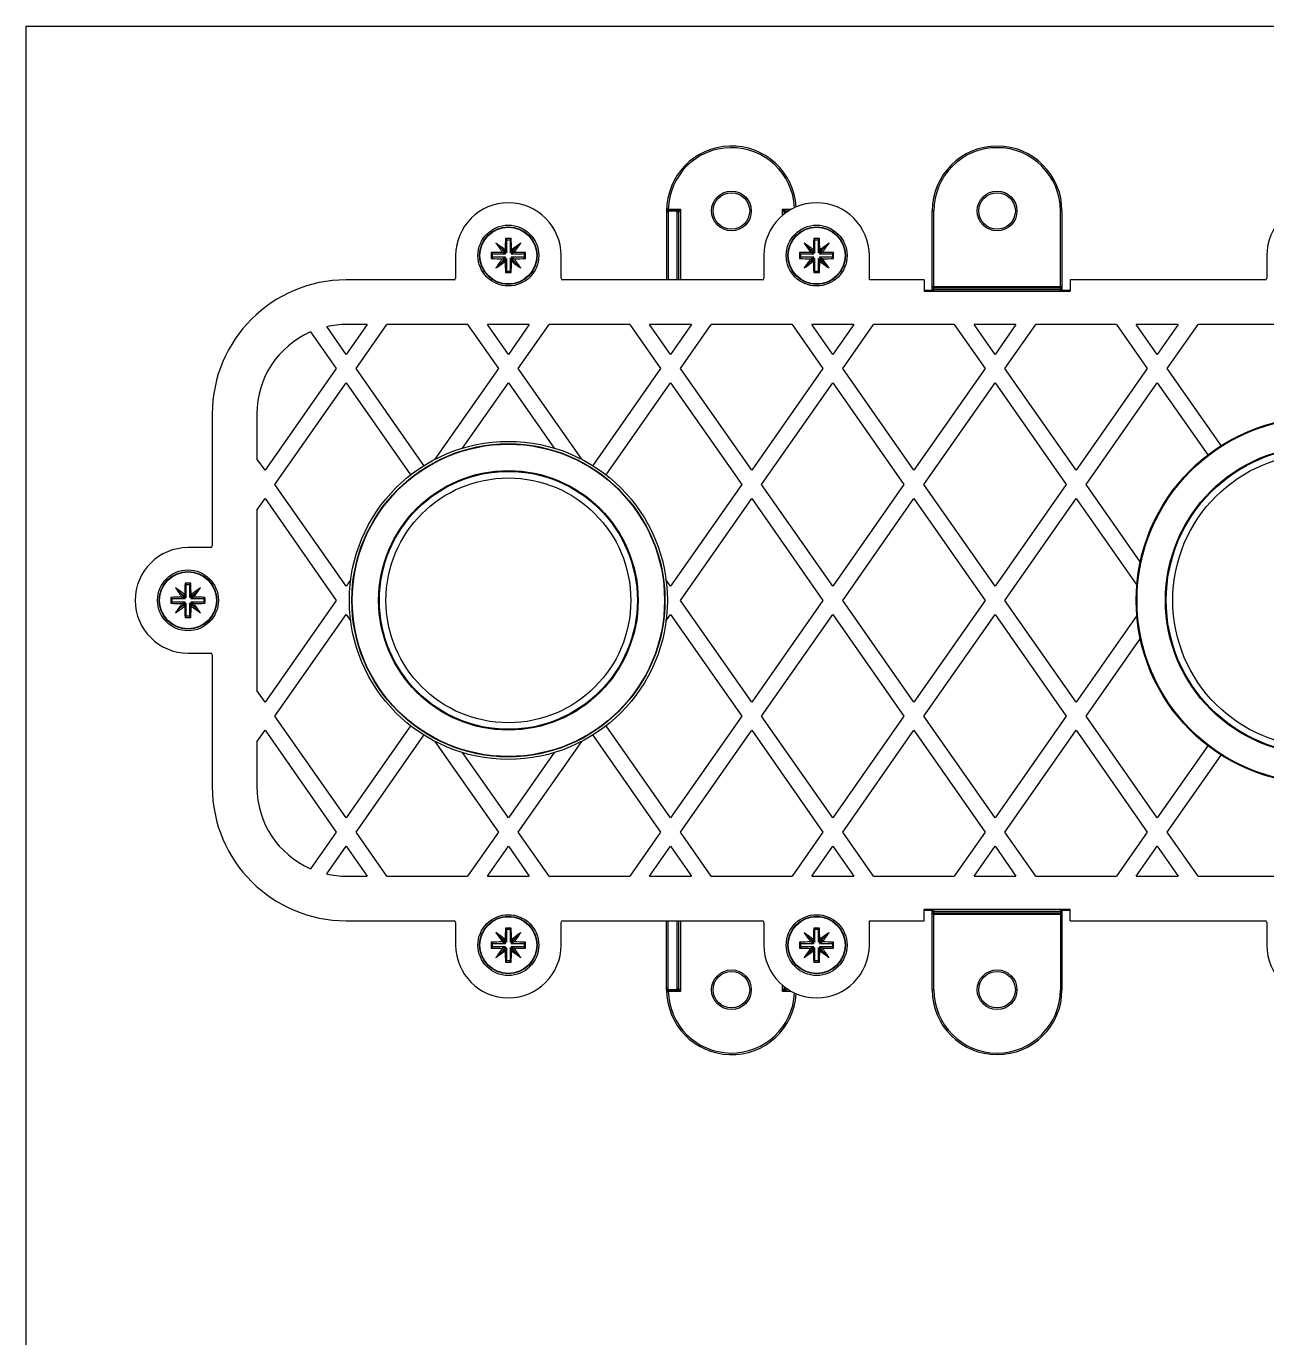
# Model space of a CAD drawing. Header units: millimetres. Extents: x 0 to 594, y 0 to 420.
# Drawn here: x 0 to 152.9, y 258.3 to 420 of the extents above; entities that cross this region are included whole.
import ezdxf

# ---------------------------------------------------------------- set-up
doc = ezdxf.new("R2010")
doc.units = ezdxf.units.MM
doc.header["$LTSCALE"] = 32.67
doc.layers.get('0').update_dxf_attribs({"linetype": 'CONTINUOUS'})
doc.layers.add('00_COMPONENTI', color=7, linetype='CONTINUOUS')

msp = doc.modelspace()

# ---------------------------------------------------------------- linework, layer by layer
at = {"color": 7, "linetype": 'Continuous'}
for p, q in [((0, 0), (0, 420)), ((0, 420), (594, 420))]:
    msp.add_line(p, q, dxfattribs=at)
at = {"layer": '00_COMPONENTI', "color": 9, "linetype": 'Continuous'}
for p, q in [((79.14, 397.43), (78.94, 397.44)), ((79.14, 397.43), (80.64, 397.43)), ((79.14, 397.33), (79.14, 388.73)), ((80.24, 397.22), (79.14, 397.22)), ((80.24, 397.23), (80.64, 397.43)), ((80.24, 388.73), (80.24, 397.23)), ((80.44, 397.03), (80.64, 397.43)), ((80.64, 397.43), (80.64, 388.73)), ((93.24, 396.69), (93.24, 397.43)), ((93.24, 397.43), (94.32, 397.43)), ((93.24, 397.43), (93.64, 397.23)), ((93.24, 397.43), (93.44, 397.03)), ((93.64, 397.23), (93.64, 397)), ((93.64, 397.22), (93.96, 397.22)), ((111.69, 397.23), (111.89, 397.23)), ((111.89, 387.43), (111.89, 397.23)), ((127.49, 387.43), (127.49, 397.23)), ((127.69, 397.23), (127.49, 397.23)), ((111.49, 387.33), (111.49, 387.41)), ((111.69, 387.93), (127.69, 387.93)), ((111.69, 387.53), (127.69, 387.53)), ((111.69, 387.43), (111.89, 387.43)), ((127.69, 387.43), (127.49, 387.43)), ((127.89, 387.41), (127.89, 387.33)), ((111.49, 311.05), (111.49, 311.13)), ((111.69, 311.03), (111.89, 311.03)), ((111.69, 310.93), (127.69, 310.93)), ((111.69, 310.53), (127.69, 310.53)), ((111.89, 301.23), (111.89, 311.03)), ((127.69, 311.03), (127.49, 311.03)), ((127.49, 311.03), (127.49, 301.23)), ((127.89, 311.13), (127.89, 311.05)), ((79.14, 301.13), (79.14, 309.73)), ((80.24, 301.23), (80.24, 309.73)), ((80.64, 309.73), (80.64, 301.03)), ((78.94, 301.03), (79.14, 301.03)), ((79.14, 301.24), (80.24, 301.24)), ((80.64, 301.03), (79.14, 301.03)), ((80.64, 301.03), (80.24, 301.23)), ((80.64, 301.03), (80.44, 301.43)), ((93.24, 301.03), (93.24, 301.77)), ((93.44, 301.43), (93.24, 301.03)), ((93.64, 301.23), (93.24, 301.03)), ((94.32, 301.03), (93.24, 301.03)), ((93.64, 301.46), (93.64, 301.23)), ((93.96, 301.24), (93.64, 301.24)), ((111.69, 301.23), (111.89, 301.23)), ((127.69, 301.23), (127.49, 301.23))]:
    msp.add_line(p, q, dxfattribs=at)
at = {"layer": '00_COMPONENTI', "color": 7, "linetype": 'Continuous'}
for p, q in [((78.94, 397.23), (78.94, 388.73)), ((80.24, 397.23), (79.14, 397.23)), ((80.44, 388.73), (80.44, 397.03)), ((93.44, 397.03), (93.44, 396.85)), ((93.64, 397.23), (93.97, 397.23)), ((111.69, 387.43), (111.69, 397.23)), ((127.69, 397.23), (127.69, 387.43)), ((57.9, 393.26), (58.66, 392.5)), ((59.08, 393.83), (59.23, 393.68)), ((59.23, 392.08), (59.23, 393.68)), ((59.23, 393.68), (59.64, 393.68)), ((59.79, 393.83), (59.64, 393.68)), ((59.64, 393.68), (59.64, 392.08)), ((60.97, 393.26), (60.21, 392.5)), ((95.9, 393.26), (96.66, 392.5)), ((97.08, 393.83), (97.23, 393.68)), ((97.23, 392.08), (97.23, 393.68)), ((97.23, 393.68), (97.64, 393.68)), ((97.79, 393.83), (97.64, 393.68)), ((97.64, 393.68), (97.64, 392.08)), ((98.97, 393.26), (98.21, 392.5)), ((52.94, 391.73), (52.94, 388.93)), ((57.33, 392.09), (57.48, 391.94)), ((57.33, 391.37), (57.48, 391.52)), ((57.48, 391.52), (57.48, 391.94)), ((57.48, 391.94), (59.09, 391.94)), ((59.09, 391.52), (57.48, 391.52)), ((58.66, 392.5), (59.09, 391.94)), ((59.23, 392.08), (58.66, 392.5)), ((59.09, 391.52), (58.66, 390.96)), ((58.66, 390.96), (59.23, 391.38)), ((58.71, 392.13), (59.09, 391.94)), ((58.71, 391.34), (59.09, 391.52)), ((59.04, 392.45), (59.23, 392.08)), ((59.04, 391.01), (59.23, 391.38)), ((59.23, 389.78), (59.23, 391.38)), ((60.21, 392.5), (59.64, 392.08)), ((59.83, 392.45), (59.64, 392.08)), ((59.64, 391.38), (59.64, 389.78)), ((59.83, 391.01), (59.64, 391.38)), ((59.64, 391.38), (60.21, 390.96)), ((59.78, 391.94), (60.21, 392.5)), ((60.16, 392.13), (59.78, 391.94)), ((59.78, 391.94), (61.39, 391.94)), ((60.21, 390.96), (59.78, 391.52)), ((60.16, 391.34), (59.78, 391.52)), ((61.39, 391.52), (59.78, 391.52)), ((61.54, 392.09), (61.39, 391.94)), ((61.39, 391.94), (61.39, 391.52)), ((61.54, 391.37), (61.39, 391.52)), ((65.94, 388.93), (65.94, 391.73)), ((90.94, 391.73), (90.94, 388.93)), ((95.33, 392.09), (95.48, 391.94)), ((95.33, 391.37), (95.48, 391.52)), ((95.48, 391.52), (95.48, 391.94)), ((95.48, 391.94), (97.09, 391.94)), ((97.09, 391.52), (95.48, 391.52)), ((96.66, 392.5), (97.09, 391.94)), ((97.23, 392.08), (96.66, 392.5)), ((97.09, 391.52), (96.66, 390.96)), ((96.66, 390.96), (97.23, 391.38)), ((96.71, 392.13), (97.09, 391.94)), ((96.71, 391.34), (97.09, 391.52)), ((97.04, 392.45), (97.23, 392.08)), ((97.04, 391.01), (97.23, 391.38)), ((97.23, 389.78), (97.23, 391.38)), ((98.21, 392.5), (97.64, 392.08)), ((97.83, 392.45), (97.64, 392.08)), ((97.64, 391.38), (97.64, 389.78)), ((97.83, 391.01), (97.64, 391.38)), ((97.64, 391.38), (98.21, 390.96)), ((97.78, 391.94), (98.21, 392.5)), ((98.16, 392.13), (97.78, 391.94)), ((97.78, 391.94), (99.39, 391.94)), ((98.21, 390.96), (97.78, 391.52)), ((98.16, 391.34), (97.78, 391.52)), ((99.39, 391.52), (97.78, 391.52)), ((99.54, 392.09), (99.39, 391.94)), ((99.39, 391.94), (99.39, 391.52)), ((99.54, 391.37), (99.39, 391.52)), ((103.94, 388.73), (103.94, 391.73)), ((152.94, 391.73), (152.94, 388.93)), ((57.9, 390.2), (58.66, 390.96)), ((59.08, 389.63), (59.23, 389.78)), ((59.64, 389.78), (59.23, 389.78)), ((59.79, 389.63), (59.64, 389.78)), ((60.97, 390.2), (60.21, 390.96)), ((95.9, 390.2), (96.66, 390.96)), ((97.08, 389.63), (97.23, 389.78)), ((97.64, 389.78), (97.23, 389.78)), ((97.79, 389.63), (97.64, 389.78)), ((98.97, 390.2), (98.21, 390.96)), ((52.74, 388.73), (39.44, 388.73)), ((90.74, 388.73), (66.14, 388.73)), ((110.69, 388.73), (103.94, 388.73)), ((110.69, 388.73), (110.69, 387.33)), ((128.69, 388.73), (128.69, 387.33)), ((152.74, 388.73), (128.69, 388.73)), ((111.49, 387.41), (110.69, 387.41)), ((110.69, 387.33), (128.69, 387.33)), ((127.49, 387.73), (111.89, 387.73)), ((128.69, 387.41), (127.89, 387.41)), ((42.02, 383.23), (39.44, 379.54)), ((42.02, 383.23), (39.44, 383.23)), ((40.66, 377.79), (44.46, 383.23)), ((54.41, 383.23), (44.46, 383.23)), ((54.41, 383.23), (58.21, 377.79)), ((59.44, 379.54), (56.85, 383.23)), ((62.02, 383.23), (56.85, 383.23)), ((62.02, 383.23), (59.44, 379.54)), ((60.66, 377.79), (64.46, 383.23)), ((74.41, 383.23), (64.46, 383.23)), ((74.41, 383.23), (78.21, 377.79)), ((79.44, 379.54), (76.85, 383.23)), ((82.02, 383.23), (76.85, 383.23)), ((82.02, 383.23), (79.44, 379.54)), ((80.66, 377.79), (84.46, 383.23)), ((94.41, 383.23), (84.46, 383.23)), ((94.41, 383.23), (98.21, 377.79)), ((99.44, 379.54), (96.85, 383.23)), ((102.02, 383.23), (96.85, 383.23)), ((102.02, 383.23), (99.44, 379.54)), ((100.66, 377.79), (104.46, 383.23)), ((114.41, 383.23), (104.46, 383.23)), ((114.41, 383.23), (118.21, 377.79)), ((119.44, 379.54), (116.85, 383.23)), ((122.02, 383.23), (116.85, 383.23)), ((122.02, 383.23), (119.44, 379.54)), ((120.66, 377.79), (124.46, 383.23)), ((134.41, 383.23), (124.46, 383.23)), ((134.41, 383.23), (138.21, 377.79)), ((139.44, 379.54), (136.85, 383.23)), ((142.02, 383.23), (136.85, 383.23)), ((142.02, 383.23), (139.44, 379.54)), ((140.66, 377.79), (144.46, 383.23)), ((154.41, 383.23), (144.46, 383.23)), ((35.05, 382.32), (38.21, 377.79)), ((39.44, 379.54), (37.04, 382.97)), ((38.21, 377.79), (29.44, 365.26)), ((49.03, 365.84), (40.66, 377.79)), ((58.21, 377.79), (50.39, 366.62)), ((68.48, 366.62), (60.66, 377.79)), ((78.21, 377.79), (69.84, 365.84)), ((89.44, 365.26), (80.66, 377.79)), ((98.21, 377.79), (89.44, 365.26)), ((109.44, 365.26), (100.66, 377.79)), ((118.21, 377.79), (109.44, 365.26)), ((129.44, 365.26), (120.66, 377.79)), ((138.21, 377.79), (129.44, 365.26)), ((147.3, 368.3), (140.66, 377.79)), ((30.66, 363.51), (39.44, 376.05)), ((39.44, 376.05), (47.39, 364.69)), ((53.8, 368), (59.44, 376.05)), ((59.44, 376.05), (65.07, 368)), ((71.48, 364.69), (79.44, 376.05)), ((79.44, 376.05), (88.21, 363.51)), ((90.66, 363.51), (99.44, 376.05)), ((99.44, 376.05), (108.21, 363.51)), ((110.66, 363.51), (119.44, 376.05)), ((119.44, 376.05), (128.21, 363.51)), ((130.66, 363.51), (139.44, 376.05)), ((139.44, 376.05), (145.67, 367.15)), ((22.94, 372.23), (22.94, 355.93)), ((28.44, 372.23), (28.44, 366.68)), ((29.44, 365.26), (28.44, 366.68)), ((39.44, 350.97), (30.66, 363.51)), ((88.21, 363.51), (79.44, 350.97)), ((99.44, 350.97), (90.66, 363.51)), ((108.21, 363.51), (99.44, 350.97)), ((119.44, 350.97), (110.66, 363.51)), ((128.21, 363.51), (119.44, 350.97)), ((137.34, 353.97), (130.66, 363.51)), ((28.44, 360.34), (29.44, 361.77)), ((29.44, 361.77), (38.21, 349.23)), ((80.66, 349.23), (89.44, 361.77)), ((89.44, 361.77), (98.21, 349.23)), ((100.66, 349.23), (109.44, 361.77)), ((109.44, 361.77), (118.21, 349.23)), ((120.66, 349.23), (129.44, 361.77)), ((129.44, 361.77), (136.91, 351.09)), ((28.44, 360.34), (28.44, 338.12)), ((22.74, 355.73), (19.94, 355.73)), ((19.58, 351.33), (19.73, 351.18)), ((19.73, 349.58), (19.73, 351.18)), ((19.73, 351.18), (20.14, 351.18)), ((20.29, 351.33), (20.14, 351.18)), ((20.14, 351.18), (20.14, 349.58)), ((40, 351.78), (39.44, 350.97)), ((79.44, 350.97), (78.87, 351.78)), ((17.83, 349.59), (17.98, 349.44)), ((17.98, 349.02), (17.98, 349.44)), ((17.98, 349.44), (19.59, 349.44)), ((18.4, 350.76), (19.16, 350)), ((19.16, 350), (19.59, 349.44)), ((19.73, 349.58), (19.16, 350)), ((19.21, 349.63), (19.59, 349.44)), ((19.54, 349.95), (19.73, 349.58)), ((20.71, 350), (20.14, 349.58)), ((20.33, 349.95), (20.14, 349.58)), ((20.28, 349.44), (20.71, 350)), ((20.66, 349.63), (20.28, 349.44)), ((20.28, 349.44), (21.89, 349.44)), ((21.47, 350.76), (20.71, 350)), ((22.04, 349.59), (21.89, 349.44)), ((21.89, 349.44), (21.89, 349.02)), ((38.21, 349.23), (29.44, 336.69)), ((89.44, 336.69), (80.66, 349.23)), ((98.21, 349.23), (89.44, 336.69)), ((109.44, 336.69), (100.66, 349.23)), ((118.21, 349.23), (109.44, 336.69)), ((129.44, 336.69), (120.66, 349.23)), ((17.83, 348.87), (17.98, 349.02)), ((19.59, 349.02), (17.98, 349.02)), ((18.4, 347.7), (19.16, 348.46)), ((19.59, 349.02), (19.16, 348.46)), ((19.16, 348.46), (19.73, 348.88)), ((19.21, 348.84), (19.59, 349.02)), ((19.54, 348.51), (19.73, 348.88)), ((19.73, 347.28), (19.73, 348.88)), ((20.14, 348.88), (20.14, 347.28)), ((20.33, 348.51), (20.14, 348.88)), ((20.14, 348.88), (20.71, 348.46)), ((20.71, 348.46), (20.28, 349.02)), ((20.66, 348.84), (20.28, 349.02)), ((21.89, 349.02), (20.28, 349.02)), ((21.47, 347.7), (20.71, 348.46)), ((22.04, 348.87), (21.89, 349.02)), ((19.58, 347.13), (19.73, 347.28)), ((20.14, 347.28), (19.73, 347.28)), ((20.29, 347.13), (20.14, 347.28)), ((30.66, 334.95), (39.44, 347.49)), ((39.44, 347.49), (40, 346.68)), ((78.87, 346.68), (79.44, 347.49)), ((79.44, 347.49), (88.21, 334.95)), ((90.66, 334.95), (99.44, 347.49)), ((99.44, 347.49), (108.21, 334.95)), ((110.66, 334.95), (119.44, 347.49)), ((119.44, 347.49), (128.21, 334.95)), ((136.91, 347.37), (129.44, 336.69)), ((130.66, 334.95), (137.34, 344.49)), ((19.94, 342.73), (22.74, 342.73)), ((22.94, 342.53), (22.94, 326.23)), ((29.44, 336.69), (28.44, 338.12)), ((39.44, 322.41), (30.66, 334.95)), ((88.21, 334.95), (79.44, 322.41)), ((99.44, 322.41), (90.66, 334.95)), ((108.21, 334.95), (99.44, 322.41)), ((119.44, 322.41), (110.66, 334.95)), ((128.21, 334.95), (119.44, 322.41)), ((139.44, 322.41), (130.66, 334.95)), ((28.44, 331.78), (29.44, 333.21)), ((29.44, 333.21), (38.21, 320.67)), ((47.39, 333.77), (39.44, 322.41)), ((79.44, 322.41), (71.48, 333.77)), ((80.66, 320.67), (89.44, 333.21)), ((89.44, 333.21), (98.21, 320.67)), ((100.66, 320.67), (109.44, 333.21)), ((109.44, 333.21), (118.21, 320.67)), ((120.66, 320.67), (129.44, 333.21)), ((129.44, 333.21), (138.21, 320.67)), ((28.44, 331.78), (28.44, 326.23)), ((40.66, 320.67), (49.03, 332.62)), ((50.39, 331.84), (58.21, 320.67)), ((60.66, 320.67), (68.48, 331.84)), ((69.84, 332.62), (78.21, 320.67)), ((59.44, 322.41), (53.8, 330.46)), ((65.07, 330.46), (59.44, 322.41)), ((145.67, 331.31), (139.44, 322.41)), ((140.66, 320.67), (147.3, 330.16)), ((38.21, 320.67), (35.05, 316.14)), ((44.46, 315.23), (40.66, 320.67)), ((58.21, 320.67), (54.41, 315.23)), ((64.46, 315.23), (60.66, 320.67)), ((78.21, 320.67), (74.41, 315.23)), ((84.46, 315.23), (80.66, 320.67)), ((98.21, 320.67), (94.41, 315.23)), ((104.46, 315.23), (100.66, 320.67)), ((118.21, 320.67), (114.41, 315.23)), ((124.46, 315.23), (120.66, 320.67)), ((138.21, 320.67), (134.41, 315.23)), ((144.46, 315.23), (140.66, 320.67)), ((37.04, 315.5), (39.44, 318.92)), ((39.44, 318.92), (42.02, 315.23)), ((56.85, 315.23), (59.44, 318.92)), ((59.44, 318.92), (62.02, 315.23)), ((76.85, 315.23), (79.44, 318.92)), ((79.44, 318.92), (82.02, 315.23)), ((96.85, 315.23), (99.44, 318.92)), ((99.44, 318.92), (102.02, 315.23)), ((116.85, 315.23), (119.44, 318.92)), ((119.44, 318.92), (122.02, 315.23)), ((136.85, 315.23), (139.44, 318.92)), ((139.44, 318.92), (142.02, 315.23)), ((39.44, 315.23), (42.02, 315.23)), ((44.46, 315.23), (54.41, 315.23)), ((56.85, 315.23), (62.02, 315.23)), ((64.46, 315.23), (74.41, 315.23)), ((76.85, 315.23), (82.02, 315.23)), ((84.46, 315.23), (94.41, 315.23)), ((96.85, 315.23), (102.02, 315.23)), ((104.46, 315.23), (114.41, 315.23)), ((116.85, 315.23), (122.02, 315.23)), ((124.46, 315.23), (134.41, 315.23)), ((136.85, 315.23), (142.02, 315.23)), ((144.46, 315.23), (154.41, 315.23)), ((110.69, 309.73), (110.69, 311.13)), ((128.69, 311.13), (110.69, 311.13)), ((110.69, 311.05), (111.49, 311.05)), ((111.69, 301.23), (111.69, 311.03)), ((111.89, 310.73), (127.49, 310.73)), ((127.69, 311.03), (127.69, 301.23)), ((127.89, 311.05), (128.69, 311.05)), ((128.69, 309.73), (128.69, 311.13)), ((39.44, 309.73), (52.74, 309.73)), ((52.94, 309.53), (52.94, 306.73)), ((59.08, 308.83), (59.23, 308.68)), ((59.79, 308.83), (59.64, 308.68)), ((65.94, 306.73), (65.94, 309.53)), ((66.14, 309.73), (90.74, 309.73)), ((78.94, 301.23), (78.94, 309.73)), ((80.44, 301.43), (80.44, 309.73)), ((90.94, 309.53), (90.94, 306.73)), ((97.08, 308.83), (97.23, 308.68)), ((97.79, 308.83), (97.64, 308.68)), ((103.94, 306.73), (103.94, 309.73)), ((103.94, 309.73), (110.69, 309.73)), ((128.69, 309.73), (152.74, 309.73)), ((152.94, 309.53), (152.94, 306.73)), ((57.9, 308.26), (58.66, 307.5)), ((58.66, 307.5), (59.09, 306.94)), ((59.23, 307.08), (58.66, 307.5)), ((59.04, 307.45), (59.23, 307.08)), ((59.23, 307.08), (59.23, 308.68)), ((59.23, 308.68), (59.64, 308.68)), ((59.64, 308.68), (59.64, 307.08)), ((60.21, 307.5), (59.64, 307.08)), ((59.83, 307.45), (59.64, 307.08)), ((59.78, 306.94), (60.21, 307.5)), ((60.97, 308.26), (60.21, 307.5)), ((95.9, 308.26), (96.66, 307.5)), ((97.23, 307.08), (96.66, 307.5)), ((96.66, 307.5), (97.09, 306.94)), ((97.04, 307.45), (97.23, 307.08)), ((97.23, 307.08), (97.23, 308.68)), ((97.23, 308.68), (97.64, 308.68)), ((97.64, 308.68), (97.64, 307.08)), ((98.21, 307.5), (97.64, 307.08)), ((97.83, 307.45), (97.64, 307.08)), ((97.78, 306.94), (98.21, 307.5)), ((98.97, 308.26), (98.21, 307.5)), ((57.33, 307.09), (57.48, 306.94)), ((57.33, 306.37), (57.48, 306.52)), ((57.48, 306.52), (57.48, 306.94)), ((57.48, 306.94), (59.09, 306.94)), ((59.09, 306.52), (57.48, 306.52)), ((57.9, 305.2), (58.66, 305.96)), ((59.09, 306.52), (58.66, 305.96)), ((58.66, 305.96), (59.23, 306.38)), ((58.71, 307.13), (59.09, 306.94)), ((58.71, 306.34), (59.09, 306.52)), ((59.04, 306.01), (59.23, 306.38)), ((59.23, 304.78), (59.23, 306.38)), ((59.83, 306.01), (59.64, 306.38)), ((59.64, 306.38), (59.64, 304.78)), ((59.64, 306.38), (60.21, 305.96)), ((60.16, 307.13), (59.78, 306.94)), ((59.78, 306.94), (61.39, 306.94)), ((60.21, 305.96), (59.78, 306.52)), ((60.16, 306.34), (59.78, 306.52)), ((61.39, 306.52), (59.78, 306.52)), ((60.97, 305.2), (60.21, 305.96)), ((61.54, 307.09), (61.39, 306.94)), ((61.39, 306.94), (61.39, 306.52)), ((61.54, 306.37), (61.39, 306.52)), ((95.33, 307.09), (95.48, 306.94)), ((95.33, 306.37), (95.48, 306.52)), ((95.48, 306.52), (95.48, 306.94)), ((95.48, 306.94), (97.09, 306.94)), ((97.09, 306.52), (95.48, 306.52)), ((95.9, 305.2), (96.66, 305.96)), ((97.09, 306.52), (96.66, 305.96)), ((96.66, 305.96), (97.23, 306.38)), ((96.71, 307.13), (97.09, 306.94)), ((96.71, 306.34), (97.09, 306.52)), ((97.04, 306.01), (97.23, 306.38)), ((97.23, 304.78), (97.23, 306.38)), ((97.64, 306.38), (98.21, 305.96)), ((97.83, 306.01), (97.64, 306.38)), ((97.64, 306.38), (97.64, 304.78)), ((98.16, 307.13), (97.78, 306.94)), ((97.78, 306.94), (99.39, 306.94)), ((98.21, 305.96), (97.78, 306.52)), ((98.16, 306.34), (97.78, 306.52)), ((99.39, 306.52), (97.78, 306.52)), ((98.97, 305.2), (98.21, 305.96)), ((99.54, 307.09), (99.39, 306.94)), ((99.39, 306.94), (99.39, 306.52)), ((99.54, 306.37), (99.39, 306.52)), ((59.08, 304.63), (59.23, 304.78)), ((59.64, 304.78), (59.23, 304.78)), ((59.79, 304.63), (59.64, 304.78)), ((97.08, 304.63), (97.23, 304.78)), ((97.64, 304.78), (97.23, 304.78)), ((97.79, 304.63), (97.64, 304.78)), ((79.14, 301.23), (80.24, 301.23)), ((93.44, 301.61), (93.44, 301.43)), ((93.97, 301.23), (93.64, 301.23))]:
    msp.add_line(p, q, dxfattribs=at)
at = {"layer": '00_COMPONENTI', "color": 9, "linetype": 'Continuous'}
for centre, radius in [((86.94, 397.23), 2.45), ((119.69, 397.23), 2.45), ((59.44, 391.73), 3.55), ((97.44, 391.73), 3.55), ((19.94, 349.23), 3.55), ((59.44, 306.73), 3.55), ((97.44, 306.73), 3.55), ((86.94, 301.23), 2.45), ((119.69, 301.23), 2.45)]:
    msp.add_circle(centre, radius, dxfattribs=at)
at = {"layer": '00_COMPONENTI', "color": 7, "linetype": 'Continuous'}
for centre, radius in [((86.94, 397.23), 2.25), ((119.69, 397.23), 2.25), ((59.44, 391.73), 3.75), ((59.44, 391.73), 3.5), ((97.44, 391.73), 3.75), ((97.44, 391.73), 3.5), ((159.44, 349.23), 22.6), ((159.44, 349.23), 22.5), ((59.44, 349.23), 19.6), ((59.44, 349.23), 19.3), ((59.44, 349.23), 19.28), ((59.44, 349.23), 19.25), ((159.44, 349.23), 19), ((159.44, 349.23), 18.9), ((159.44, 349.23), 18.09), ((59.44, 349.23), 16), ((59.44, 349.23), 15.9), ((59.44, 349.23), 15.09), ((19.94, 349.23), 3.75), ((19.94, 349.23), 3.5), ((59.44, 306.73), 3.75), ((97.44, 306.73), 3.75), ((59.44, 306.73), 3.5), ((97.44, 306.73), 3.5), ((86.94, 301.23), 2.25), ((119.69, 301.23), 2.25)]:
    msp.add_circle(centre, radius, dxfattribs=at)
for centre, radius, start, end in [((86.94, 397.23), 8, 3.5182, 180), ((119.69, 397.23), 8, 0, 180), ((59.44, 391.73), 6.5, 0, 180), ((97.44, 391.73), 6.5, 0, 180), ((159.44, 391.73), 6.5, 0, 180), ((79.14, 397.03), 0.2, 90, 180), ((80.24, 397.03), 0.2, 0, 90), ((93.64, 397.03), 0.2, 90, 180), ((28.89, 351.35), 50.98, 53.7421, 55.3111), ((98.01, 420.98), 48.75, 214.653, 216.2937), ((108.17, 391.87), 49.13, 177.707, 179.3197), ((59.44, 340.04), 53.79, 89.9997, 90.3812), ((59.44, 340.04), 53.79, 89.6188, 90.0003), ((8.54, 391.81), 51.29, 0.7142, 2.2591), ((88.69, 353.16), 48.75, 124.653, 126.2937), ((19.05, 422.27), 50.98, 323.7421, 325.3111), ((66.89, 351.35), 50.98, 53.7421, 55.3111), ((136.01, 420.98), 48.75, 214.653, 216.2937), ((146.17, 391.87), 49.13, 177.707, 179.3197), ((97.44, 340.04), 53.79, 89.9997, 90.3812), ((97.44, 340.04), 53.79, 89.6188, 90.0003), ((46.54, 391.81), 51.29, 0.7142, 2.2591), ((126.69, 353.16), 48.75, 124.653, 126.2937), ((57.05, 422.27), 50.98, 323.7421, 325.3111), ((59.35, 340.84), 51.29, 90.7142, 92.2591), ((111.18, 391.73), 53.85, 179.6189, 180.3811), ((59.3, 440.46), 49.13, 267.707, 269.3197), ((99.82, 361.19), 50.98, 143.7421, 145.3111), ((59.57, 343), 49.13, 87.707, 89.3197), ((59.52, 442.62), 51.29, 270.7142, 272.2591), ((20.87, 362.48), 48.75, 34.653, 36.2937), ((7.69, 391.73), 53.85, 359.6189, 0.3811), ((97.35, 340.84), 51.29, 90.7142, 92.2591), ((149.18, 391.73), 53.85, 179.6189, 180.3811), ((97.3, 440.46), 49.13, 267.707, 269.3197), ((137.82, 361.19), 50.98, 143.7421, 145.3111), ((97.57, 343), 49.13, 87.707, 89.3197), ((97.52, 442.62), 51.29, 270.7142, 272.2591), ((58.87, 362.48), 48.75, 34.653, 36.2937), ((45.69, 391.73), 53.85, 359.6189, 0.3811), ((30.19, 430.3), 48.75, 304.653, 306.2937), ((110.33, 391.65), 51.29, 180.7142, 182.2591), ((10.7, 391.59), 49.13, 357.707, 359.3197), ((89.98, 432.12), 50.98, 233.7421, 235.3111), ((68.19, 430.3), 48.75, 304.653, 306.2937), ((148.33, 391.65), 51.29, 180.7142, 182.2591), ((48.7, 391.59), 49.13, 357.707, 359.3197), ((127.98, 432.12), 50.98, 233.7421, 235.3111), ((39.44, 372.23), 16.5, 90, 180), ((52.74, 388.93), 0.2, 270, 360), ((59.44, 443.42), 53.79, 269.6188, 270.0003), ((59.44, 443.42), 53.79, 269.9997, 270.3812), ((66.14, 388.93), 0.2, 180, 270), ((90.74, 388.93), 0.2, 270, 360), ((97.44, 443.42), 53.79, 269.6188, 270.0003), ((97.44, 443.42), 53.79, 269.9997, 270.3812), ((152.74, 388.93), 0.2, 270, 360), ((111.89, 387.93), 0.2, 180, 270), ((127.49, 387.93), 0.2, 270, 360), ((39.44, 372.23), 11, 90, 102.6056), ((39.44, 372.23), 11, 113.512, 180), ((19.94, 349.23), 6.5, 90, 270), ((22.74, 355.93), 0.2, 270, 360), ((68.67, 349.37), 49.13, 177.707, 179.3197), ((19.94, 297.54), 53.79, 89.9997, 90.3812), ((19.94, 297.54), 53.79, 89.6188, 90.0003), ((-30.96, 349.31), 51.29, 0.7142, 2.2591), ((19.85, 298.34), 51.29, 90.7142, 92.2591), ((71.68, 349.23), 53.85, 179.6189, 180.3811), ((-10.61, 308.85), 50.98, 53.7421, 55.3111), ((58.51, 378.48), 48.75, 214.653, 216.2937), ((49.19, 310.66), 48.75, 124.653, 126.2937), ((-20.45, 379.77), 50.98, 323.7421, 325.3111), ((20.07, 300.5), 49.13, 87.707, 89.3197), ((-31.81, 349.23), 53.85, 359.6189, 0.3811), ((19.8, 397.96), 49.13, 267.707, 269.3197), ((60.32, 318.69), 50.98, 143.7421, 145.3111), ((-9.31, 387.8), 48.75, 304.653, 306.2937), ((70.83, 349.15), 51.29, 180.7142, 182.2591), ((-28.8, 349.09), 49.13, 357.707, 359.3197), ((50.48, 389.62), 50.98, 233.7421, 235.3111), ((20.02, 400.12), 51.29, 270.7142, 272.2591), ((-18.63, 319.98), 48.75, 34.653, 36.2937), ((19.94, 400.92), 53.79, 269.6188, 270.0003), ((19.94, 400.92), 53.79, 269.9997, 270.3812), ((22.74, 342.53), 0.2, 0, 90), ((39.44, 326.23), 16.5, 180, 270), ((39.44, 326.23), 11, 180, 246.488), ((39.44, 326.23), 11, 257.3944, 270), ((111.89, 310.53), 0.2, 90, 180), ((127.49, 310.53), 0.2, 0, 90), ((52.74, 309.53), 0.2, 0, 90), ((108.17, 306.87), 49.13, 177.707, 179.3197), ((59.44, 255.04), 53.79, 89.9997, 90.3812), ((59.44, 255.04), 53.79, 89.6188, 90.0003), ((8.54, 306.81), 51.29, 0.7142, 2.2591), ((66.14, 309.53), 0.2, 90, 180), ((90.74, 309.53), 0.2, 0, 90), ((146.17, 306.87), 49.13, 177.707, 179.3197), ((97.44, 255.04), 53.79, 89.9997, 90.3812), ((97.44, 255.04), 53.79, 89.6188, 90.0003), ((46.54, 306.81), 51.29, 0.7142, 2.2591), ((152.74, 309.53), 0.2, 0, 90), ((28.89, 266.35), 50.98, 53.7421, 55.3111), ((98.01, 335.98), 48.75, 214.653, 216.2937), ((88.69, 268.16), 48.75, 124.653, 126.2937), ((19.05, 337.27), 50.98, 323.7421, 325.3111), ((66.89, 266.35), 50.98, 53.7421, 55.3111), ((136.01, 335.98), 48.75, 214.653, 216.2937), ((126.69, 268.16), 48.75, 124.653, 126.2937), ((57.05, 337.27), 50.98, 323.7421, 325.3111), ((59.44, 306.73), 6.5, 180, 360), ((59.35, 255.84), 51.29, 90.7142, 92.2591), ((111.18, 306.73), 53.85, 179.6189, 180.3811), ((59.3, 355.46), 49.13, 267.707, 269.3197), ((99.82, 276.19), 50.98, 143.7421, 145.3111), ((30.19, 345.3), 48.75, 304.653, 306.2937), ((110.33, 306.65), 51.29, 180.7142, 182.2591), ((10.7, 306.59), 49.13, 357.707, 359.3197), ((89.98, 347.12), 50.98, 233.7421, 235.3111), ((59.57, 258), 49.13, 87.707, 89.3197), ((59.52, 357.62), 51.29, 270.7142, 272.2591), ((20.87, 277.48), 48.75, 34.653, 36.2937), ((7.69, 306.73), 53.85, 359.6189, 0.3811), ((97.44, 306.73), 6.5, 180, 360), ((97.35, 255.84), 51.29, 90.7142, 92.2591), ((149.18, 306.73), 53.85, 179.6189, 180.3811), ((97.3, 355.46), 49.13, 267.707, 269.3197), ((137.82, 276.19), 50.98, 143.7421, 145.3111), ((68.19, 345.3), 48.75, 304.653, 306.2937), ((148.33, 306.65), 51.29, 180.7142, 182.2591), ((48.7, 306.59), 49.13, 357.707, 359.3197), ((127.98, 347.12), 50.98, 233.7421, 235.3111), ((97.57, 258), 49.13, 87.707, 89.3197), ((97.52, 357.62), 51.29, 270.7142, 272.2591), ((58.87, 277.48), 48.75, 34.653, 36.2937), ((45.69, 306.73), 53.85, 359.6189, 0.3811), ((159.44, 306.73), 6.5, 180, 360), ((59.44, 358.42), 53.79, 269.6188, 270.0003), ((59.44, 358.42), 53.79, 269.9997, 270.3812), ((97.44, 358.42), 53.79, 269.6188, 270.0003), ((97.44, 358.42), 53.79, 269.9997, 270.3812), ((79.14, 301.43), 0.2, 180, 270), ((86.94, 301.23), 8, 180, 356.4823), ((80.24, 301.43), 0.2, 270, 360), ((93.64, 301.43), 0.2, 180, 270), ((119.69, 301.23), 8, 180, 360)]:
    msp.add_arc(centre, radius, start, end, dxfattribs=at)
at = {"layer": '00_COMPONENTI', "color": 9, "linetype": 'Continuous'}
for centre, radius, start, end in [((86.94, 397.23), 7.8, 2.9834, 178.5307), ((119.69, 397.23), 7.8, 0, 180), ((81.09, 397.33), 1.95, 177.0629, 179.999), ((111.49, 387.43), 0.2, 328.842, 0.0003), ((111.48, 387.43), 0.402, 345.0284, 359.9681), ((127.89, 387.43), 0.402, 180.0319, 194.9716), ((127.89, 387.43), 0.2, 179.9997, 211.158), ((111.49, 311.03), 0.2, 359.9997, 31.158), ((111.48, 311.03), 0.402, 0.0319, 14.9716), ((127.89, 311.03), 0.402, 165.0284, 179.9681), ((127.89, 311.03), 0.2, 148.842, 180.0003), ((81.09, 301.13), 1.95, 180.0009, 182.9371), ((86.94, 301.23), 7.8, 181.4693, 357.0166), ((119.69, 301.23), 7.8, 180, 360)]:
    msp.add_arc(centre, radius, start, end, dxfattribs=at)
at = {"layer": '00_COMPONENTI', "color": 7, "linetype": 'Continuous'}
for centre, major_axis, start_param, end_param in [((111.49, 387.61), (0, 0.2), 9.424778, 10.995574), ((127.89, 387.61), (0, -0.2), 4.712389, 6.283185), ((111.49, 310.85), (0, 0.2), 4.712389, 6.283185), ((127.89, 310.85), (0, -0.2), 9.424778, 10.995574)]:
    msp.add_ellipse(centre, major_axis=major_axis, ratio=0.999848, start_param=start_param, end_param=end_param, dxfattribs=at)
at = {"layer": '00_COMPONENTI', "color": 9, "linetype": 'Continuous'}
for points, knots in [([(79.14, 397.33), (79.11, 397.33), (79.06, 397.33), (79.01, 397.31), (78.97, 397.29), (78.95, 397.27), (78.94, 397.25), (78.94, 397.24), (78.94, 397.23)], [0, 0, 0, 0, 0.318376, 0.60155, 0.72211, 0.826868, 0.917692, 1, 1, 1, 1]), ([(79.14, 397.22), (79.11, 397.22), (79.06, 397.21), (78.99, 397.17), (78.95, 397.11), (78.94, 397.06), (78.94, 397.03)], [0, 0, 0, 0, 0.255355, 0.507606, 0.755402, 1, 1, 1, 1]), ([(80.24, 397.22), (80.26, 397.22), (80.31, 397.21), (80.38, 397.17), (80.43, 397.11), (80.44, 397.06), (80.44, 397.03)], [0, 0, 0, 0, 0.255355, 0.507606, 0.755402, 1, 1, 1, 1]), ([(93.64, 397.22), (93.61, 397.22), (93.56, 397.21), (93.49, 397.17), (93.45, 397.11), (93.44, 397.06), (93.44, 397.03)], [0, 0, 0, 0, 0.255355, 0.507606, 0.755402, 1, 1, 1, 1]), ([(78.94, 301.43), (78.94, 301.41), (78.95, 301.36), (78.99, 301.29), (79.06, 301.25), (79.11, 301.24), (79.14, 301.24)], [0, 0, 0, 0, 0.244598, 0.492394, 0.744645, 1, 1, 1, 1]), ([(78.94, 301.23), (78.94, 301.22), (78.94, 301.21), (78.95, 301.19), (78.97, 301.17), (79.01, 301.15), (79.06, 301.14), (79.11, 301.13), (79.14, 301.13)], [0, 0, 0, 0, 0.082308, 0.173132, 0.27789, 0.39845, 0.681624, 1, 1, 1, 1]), ([(80.24, 301.24), (80.26, 301.24), (80.31, 301.25), (80.38, 301.29), (80.43, 301.36), (80.44, 301.41), (80.44, 301.43)], [0, 0, 0, 0, 0.255355, 0.507606, 0.755402, 1, 1, 1, 1]), ([(93.64, 301.24), (93.61, 301.24), (93.56, 301.25), (93.49, 301.29), (93.45, 301.36), (93.44, 301.41), (93.44, 301.43)], [0, 0, 0, 0, 0.255355, 0.507606, 0.755402, 1, 1, 1, 1])]:
    msp.add_open_spline(points, degree=3, knots=knots, dxfattribs=at)

doc.saveas('drawing.dxf')
